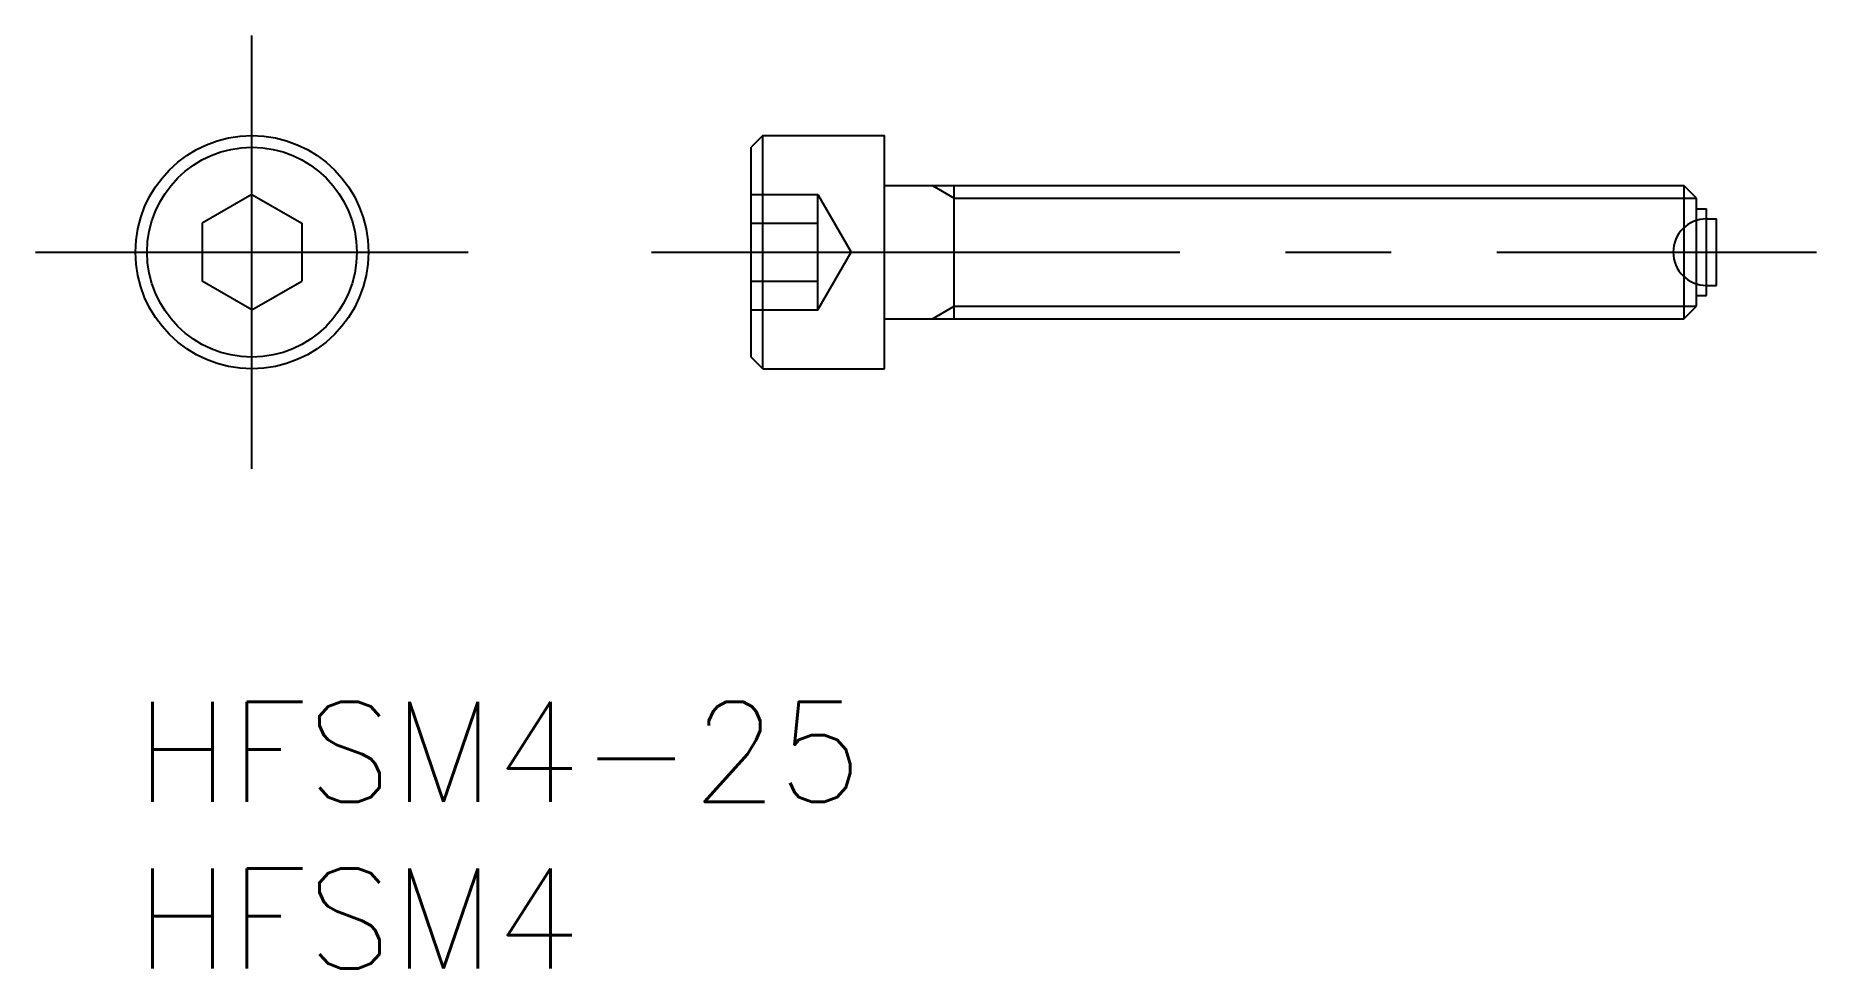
# Model space of a CAD drawing. Extents: x -3 to 50.5, y -8 to 20.
import ezdxf

# ---------------------------------------------------------------- set-up
doc = ezdxf.new("R2010")
doc.units = 0
doc.header["$LTSCALE"] = 0.5
doc.linetypes.add('CENTER', pattern=[50.8, 31.75, -6.35, 6.35, -6.35])
doc.linetypes.add('DASHED', pattern=[19.05, 12.7, -6.35])
for name, color, linetype in [('MSM_CENTER', 1, 'CENTER'), ('MSM_CONTINUOUS', 7, 'CONTINUOUS'), ('MSM_DASHED', 4, 'DASHED'), ('MSM_NARROW', 5, 'CONTINUOUS'), ('MSM_PART_NUMBER', 7, 'CONTINUOUS')]:
    doc.layers.add(name, color=color, linetype=linetype)
doc.styles.get("Standard").update_dxf_attribs({"font": 'txt.shx', "height": 3, "bigfont": 'bigfont.shx'})

# ---------------------------------------------------------------- blocks, each defined once
blk = doc.blocks.new('*U2')
at = {"layer": 'MSM_PART_NUMBER'}
blk.add_text('HFSM4-25', height=3, dxfattribs=at).set_placement((0, -3))
blk = doc.blocks.new('*U3')
at = {"layer": 'MSM_PART_NUMBER'}
blk.add_text('HFSM4', height=3, dxfattribs=at).set_placement((0, -8))

msp = doc.modelspace()

# ---------------------------------------------------------------- linework, layer by layer
at = {"layer": 'MSM_CENTER'}
for p, q in [((3.5, 7), (3.5, 20)), ((-3, 13.5), (10, 13.5)), ((15.5, 13.5), (50.5, 13.5))]:
    msp.add_line(p, q, dxfattribs=at)
at = {"layer": 'MSM_CONTINUOUS'}
for p, q in [((18.85, 17), (18.5, 16.65)), ((18.5, 10.35), (18.5, 16.65)), ((18.85, 17), (22.5, 17)), ((18.85, 10), (18.85, 17)), ((22.5, 10), (22.5, 17)), ((3.5, 15.232), (2, 14.366)), ((3.5, 15.232), (5, 14.366)), ((22.5, 15.5), (46.521, 15.5)), ((24.6, 11.5), (24.6, 15.5)), ((46.9, 15.121), (46.521, 15.5)), ((46.521, 15.5), (46.521, 11.5)), ((46.9, 11.879), (46.9, 15.121)), ((46.9, 14.8), (47.2, 14.8)), ((47.2, 12.2), (47.2, 14.8)), ((47.2, 14.5), (47.5, 14.5)), ((47.5, 12.5), (47.5, 14.5)), ((2, 14.366), (2, 12.634)), ((5, 14.366), (5, 12.634)), ((3.5, 11.768), (2, 12.634)), ((3.5, 11.768), (5, 12.634)), ((47.2, 12.5), (47.5, 12.5)), ((46.521, 11.5), (46.9, 11.879)), ((46.9, 12.2), (47.2, 12.2)), ((22.5, 11.5), (46.521, 11.5)), ((18.85, 10), (18.5, 10.35)), ((18.85, 10), (22.5, 10))]:
    msp.add_line(p, q, dxfattribs=at)
for radius in [3.5, 3.15]:
    msp.add_circle((3.5, 13.5), radius, dxfattribs=at)
at = {"layer": 'MSM_DASHED'}
for p, q in [((18.5, 15.232), (20.5, 15.232)), ((20.5, 15.232), (21.5, 13.5)), ((20.5, 11.768), (20.5, 15.232)), ((18.5, 14.366), (20.5, 14.366)), ((20.5, 11.768), (21.5, 13.5)), ((18.5, 12.634), (20.5, 12.634)), ((18.5, 11.768), (20.5, 11.768))]:
    msp.add_line(p, q, dxfattribs=at)
msp.add_arc((47.2, 13.5), 1, 90, 270, dxfattribs=at)
at = {"layer": 'MSM_NARROW'}
for p, q in [((23.944, 15.5), (24.6, 15.121)), ((24.6, 15.121), (46.9, 15.121)), ((23.944, 11.5), (24.6, 11.879)), ((24.6, 11.879), (46.9, 11.879))]:
    msp.add_line(p, q, dxfattribs=at)

# ---------------------------------------------------------------- block references
at = {"layer": 'MSM_CONTINUOUS'}
for name in ['*U2', '*U3']:
    msp.add_blockref(name, (0, 0), dxfattribs=at)

doc.saveas('drawing.dxf')
